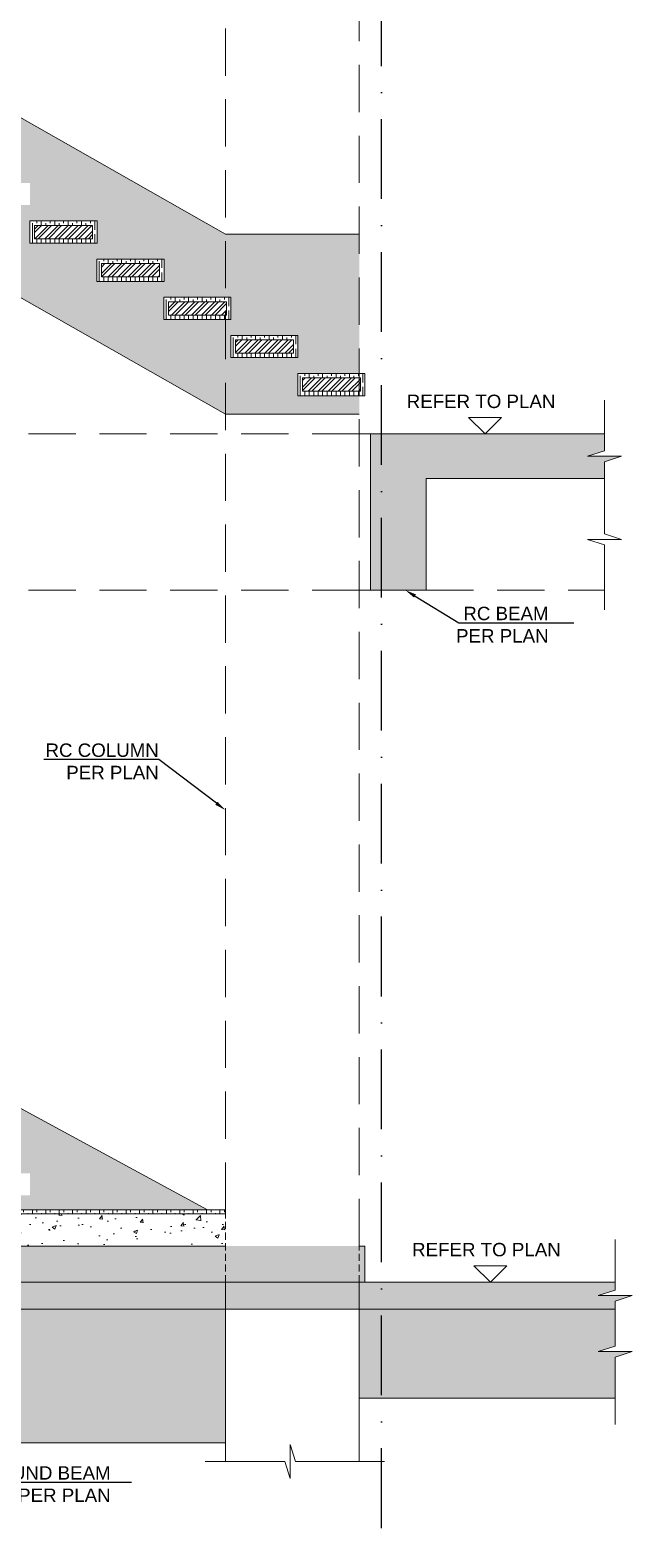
# Model space of a CAD drawing. Header units: millimetres. Extents: x -75675 to 439858, y -36597 to -1720.
# Drawn here: x -65374 to -62678, y -36280 to -29569 of the extents above; entities that cross this region are included whole.
import ezdxf
from ezdxf import colors
from ezdxf.entities.mleader import LeaderData, LeaderLine
from ezdxf.math import Vec2, Vec3

# ---------------------------------------------------------------- set-up
doc = ezdxf.new("R2010")
doc.units = ezdxf.units.MM
doc.header["$LTSCALE"] = 75
for name, pattern in [('Dash Dot 3_16_', [7.9375, 4.7625, -1.5875, 0, -1.5875]), ('Hidden Line', [4.233333, 2.822222, -1.411111]), ('HIDDEN2', [0.635, 0.423333, -0.211667])]:
    doc.linetypes.add(name, pattern=pattern)
doc.layers.add('00_A_GRIDS.3D', color=7, linetype='Continuous')
doc.layers.add('05_DIMENSION_SETTING OUT EXTERIOR.DIM', color=7, linetype='Continuous')
for name, color, linetype, lineweight in [('A-ANNO-DIMS', 211, 'Continuous', 9), ('G-ANNO-SYMB', 111, 'Continuous', 9), ('S-HATCH', 8, 'Continuous', 9), ('S-Slab', 3, 'Continuous', 13)]:
    doc.layers.add(name, color=color, linetype=linetype, lineweight=lineweight)
doc.styles.add('GENERATED_STYLE_1', font='arial.ttf')
pattern_1 = [(50, (-502582.97, 0), (182.18467, -15.939086), [19.05, -209.55]), (355, (-502582.97, 0), (-35.24342, 191.056845), [15.24, -167.640584]), (100.451445, (-502567.79, -1.33), (146.94125, 175.11775), [16.19001, -178.090245]), (46.1842, (-502582.97, 50.8), (271.07904, -42.04233), [28.575, -314.325]), (96.63556, (-502560.38, 47.3), (237.40413, 247.42612), [24.28502, -267.1356]), (351.18415, (-502582.97, 50.8), (237.40413, 247.42612), [22.85997, -251.45973]), (21, (-502557.57, 38.1), (151.61439, -102.2652), [19.05, -209.55]), (326, (-502557.57, 38.1), (61.80203, 184.18797), [15.24, -167.64]), (71.451445, (-502544.94, 29.58), (213.41642, 81.92277), [16.19001, -178.08994]), (37.5, (-502582.97, 0), (3.088603, 84.555039), [0, -165.608, 0, -170.18, 0, -168.275]), (7.5, (-502582.97, 0), (66.819663, 100.180575), [0, -97.028, 0, -161.798, 0, -64.135]), (327.5, (-502639.61, 0), (135.590595, -5.728744), [0, -63.5, 0, -198.12, 0, -262.89]), (317.5, (-502665.01, 0), (148.12918, 25.42649), [0, -82.55, 0, -131.572, 0, -186.69])]

msp = doc.modelspace()

# ---------------------------------------------------------------- hatches: boundary and pattern name
at = {"layer": 'S-HATCH', "transparency": 33554687}
h = msp.add_hatch(color=256, dxfattribs=at)
h.dxf.hatch_style = 1
h.paths.add_polyline_path([(-68853.8, -29638.5), (-69103.8, -29638.5), (-69103.8, -29607.2), (-71798.5, -28072.7), (-71798.5, -27790.8), (-71523.6, -27790.8), (-71523.6, -27691.2), (-71798.5, -27691.2), (-71798.5, -27267.2), (-69100.5, -28803.5), (-68853.8, -28938.5), (-67443.6, -28938.5), (-67213.5, -28938.5), (-64498.9, -30484.3), (-64498.9, -30766.2), (-64773.8, -30766.2), (-64773.8, -30865.8), (-64498.9, -30865.8), (-64498.9, -31289.8), (-67193.6, -29755.4), (-67443.6, -29638.5)])
h.paths.add_polyline_path([(-67173.6, -29348.3), (-67173.6, -29228.7), (-69123.7, -29228.7), (-69123.7, -29348.3)], flags=16)
h.paths.add_polyline_path([(-67193.6, -29328.3), (-67193.6, -29248.7), (-69103.7, -29248.7), (-69103.7, -29328.3)], flags=0)
h.paths.add_polyline_path([(-67173.8, -29499.1), (-66873.6, -29499.1), (-66873.6, -29399.5), (-67173.8, -29399.5)], flags=16)
h.paths.add_polyline_path([(-67153.8, -29479.1), (-66893.6, -29479.1), (-66893.6, -29419.5), (-67153.8, -29419.5)], flags=0)
h.paths.add_polyline_path([(-66873.8, -29670), (-66573.6, -29670), (-66573.6, -29570.4), (-66873.8, -29570.4)], flags=16)
h.paths.add_polyline_path([(-66853.8, -29590.4), (-66853.8, -29650), (-66593.6, -29650), (-66593.6, -29590.4)], flags=0)
h.paths.add_polyline_path([(-66573.8, -29741.2), (-66573.8, -29840.8), (-66273.6, -29840.8), (-66273.6, -29741.2)], flags=16)
h.paths.add_polyline_path([(-66553.8, -29761.2), (-66553.8, -29820.8), (-66293.6, -29820.8), (-66293.6, -29761.2)], flags=0)
h.paths.add_polyline_path([(-69123.6, -29157.5), (-69123.6, -29057.9), (-69423.8, -29057.9), (-69423.8, -29157.5)], flags=16)
h.paths.add_polyline_path([(-69143.6, -29137.5), (-69143.6, -29077.9), (-69403.8, -29077.9), (-69403.8, -29137.5)], flags=0)
h.paths.add_polyline_path([(-66273.8, -29912), (-66273.8, -30011.6), (-65973.6, -30011.6), (-65973.6, -29912)], flags=16)
h.paths.add_polyline_path([(-66253.8, -29932), (-66253.8, -29991.6), (-65993.6, -29991.6), (-65993.6, -29932)], flags=0)
h.paths.add_polyline_path([(-69423.6, -28986.6), (-69423.6, -28887), (-69723.8, -28887), (-69723.8, -28986.6)], flags=16)
h.paths.add_polyline_path([(-69443.6, -28966.6), (-69443.6, -28907), (-69703.8, -28907), (-69703.8, -28966.6)], flags=0)
h.paths.add_polyline_path([(-65973.8, -30082.9), (-65973.8, -30182.5), (-65673.6, -30182.5), (-65673.6, -30082.9)], flags=16)
h.paths.add_polyline_path([(-65953.8, -30102.9), (-65953.8, -30162.5), (-65693.6, -30162.5), (-65693.6, -30102.9)], flags=0)
h.paths.add_polyline_path([(-69723.6, -28815.8), (-69723.6, -28716.2), (-70023.8, -28716.2), (-70023.8, -28815.8)], flags=16)
h.paths.add_polyline_path([(-69743.6, -28795.8), (-69743.6, -28736.2), (-70003.8, -28736.2), (-70003.8, -28795.8)], flags=0)
h.paths.add_polyline_path([(-65674.2, -30253.7), (-65674.2, -30353.3), (-65373.9, -30353.3), (-65373.9, -30253.7)], flags=16)
h.paths.add_polyline_path([(-65654.2, -30273.7), (-65654.2, -30333.3), (-65393.9, -30333.3), (-65393.9, -30273.7)], flags=0)
h.paths.add_polyline_path([(-70023.6, -28645), (-70023.6, -28545.4), (-70323.8, -28545.4), (-70323.8, -28645)], flags=16)
h.paths.add_polyline_path([(-70043.6, -28625), (-70043.6, -28565.4), (-70303.8, -28565.4), (-70303.8, -28625)], flags=0)
h.paths.add_polyline_path([(-65373.8, -30424.5), (-65373.8, -30524.1), (-65073.6, -30524.1), (-65073.6, -30424.5)], flags=16)
h.paths.add_polyline_path([(-65353.8, -30444.5), (-65353.8, -30504.1), (-65093.6, -30504.1), (-65093.6, -30444.5)], flags=0)
h.paths.add_polyline_path([(-70323.6, -28474.1), (-70323.6, -28374.5), (-70623.8, -28374.5), (-70623.8, -28474.1)], flags=16)
h.paths.add_polyline_path([(-70343.6, -28454.1), (-70343.6, -28394.5), (-70603.8, -28394.5), (-70603.8, -28454.1)], flags=0)
h.paths.add_polyline_path([(-65073.8, -30595.4), (-65073.8, -30695), (-64773.6, -30695), (-64773.6, -30595.4)], flags=16)
h.paths.add_polyline_path([(-65053.8, -30615.4), (-65053.8, -30675), (-64793.6, -30675), (-64793.6, -30615.4)], flags=0)
h.paths.add_polyline_path([(-70623.6, -28303.3), (-70623.6, -28203.7), (-70923.8, -28203.7), (-70923.8, -28303.3)], flags=16)
h.paths.add_polyline_path([(-70643.6, -28283.3), (-70643.6, -28223.7), (-70903.8, -28223.7), (-70903.8, -28283.3)], flags=0)
h.paths.add_polyline_path([(-70923.6, -28132.5), (-70923.6, -28032.9), (-71223.8, -28032.9), (-71223.8, -28132.5)], flags=16)
h.paths.add_polyline_path([(-70943.6, -28112.5), (-70943.6, -28052.9), (-71203.8, -28052.9), (-71203.8, -28112.5)], flags=0)
h.paths.add_polyline_path([(-71223.6, -27961.6), (-71223.6, -27862), (-71523.8, -27862), (-71523.8, -27961.6)], flags=16)
h.paths.add_polyline_path([(-71243.6, -27941.6), (-71243.6, -27882), (-71503.8, -27882), (-71503.8, -27941.6)], flags=0)
at = {"layer": 'S-HATCH'}
h = msp.add_hatch(dxfattribs=at)
h.set_pattern_fill('GOST_WOOD', color=9, scale=10)
h.set_pattern_definition([(90, (-502883.3, 4265.667), (60, -4e-15), [100, -20]), (90, (-502863.3, 4245.667), (60, -4e-15), [60, -15, 30, -15]), (90, (-502843.3, 4215.667), (60, -4e-15), [100, -20])])
h.paths.add_polyline_path([(-65373.8, -30424.5), (-65373.8, -30524.1), (-65073.6, -30524.1), (-65073.6, -30424.5)])
h.paths.add_polyline_path([(-65093.6, -30444.5), (-65093.6, -30504.1), (-65353.8, -30504.1), (-65353.8, -30444.5)], flags=16)
at = {"layer": 'S-HATCH', "transparency": 33554687}
h = msp.add_hatch(dxfattribs=at)
h.set_pattern_fill('STEEL', color=9, scale=10)
h.set_pattern_definition([(45, (-502883.302, 4265.667), (-22.4506403, 22.4506403), []), (45, (-502883.302, 4281.542), (-22.4506403, 22.4506403), [])])
h.paths.add_polyline_path([(-65353.8, -30444.5), (-65353.8, -30504.1), (-65093.6, -30504.1), (-65093.6, -30444.5)])
h = msp.add_hatch(color=256, dxfattribs=at)
h.dxf.hatch_style = 1
h.paths.add_polyline_path([(-64173.8, -31107.9), (-63898.9, -31107.9), (-63898.9, -30484.3), (-64498.9, -30484.3), (-64498.9, -30766.2), (-64473.6, -30766.2), (-64473.6, -30865.8), (-64498.9, -30865.8), (-64498.9, -31289.8), (-63898.9, -31289.8), (-63898.9, -31207.5), (-64173.8, -31207.5)])
h.paths.add_polyline_path([(-64473.8, -31036.6), (-64473.8, -30937), (-64173.6, -30937), (-64173.6, -31036.6)], flags=16)
h.paths.add_polyline_path([(-64453.8, -31016.6), (-64453.8, -30957), (-64193.6, -30957), (-64193.6, -31016.6)], flags=0)
at = {"layer": 'S-HATCH'}
h = msp.add_hatch(dxfattribs=at)
h.set_pattern_fill('GOST_WOOD', color=9, scale=10)
h.set_pattern_definition([(90, (-503183.3, 4094.833), (60, -4e-15), [100, -20]), (90, (-503163.3, 4074.833), (60, -4e-15), [60, -15, 30, -15]), (90, (-503143.3, 4044.833), (60, -4e-15), [100, -20])])
h.paths.add_polyline_path([(-65073.8, -30595.4), (-65073.8, -30695), (-64773.6, -30695), (-64773.6, -30595.4)])
h.paths.add_polyline_path([(-64793.6, -30615.4), (-64793.6, -30675), (-65053.8, -30675), (-65053.8, -30615.4)], flags=16)
at = {"layer": 'S-HATCH', "transparency": 33554687}
h = msp.add_hatch(dxfattribs=at)
h.set_pattern_fill('STEEL', color=9, scale=10)
h.set_pattern_definition([(45, (-503183.302, 4094.833), (-22.4506403, 22.4506403), []), (45, (-503183.302, 4110.708), (-22.4506403, 22.4506403), [])])
h.paths.add_polyline_path([(-65053.8, -30615.4), (-65053.8, -30675), (-64793.6, -30675), (-64793.6, -30615.4)])
at = {"layer": 'S-HATCH'}
h = msp.add_hatch(dxfattribs=at)
h.set_pattern_fill('GOST_WOOD', color=9, scale=10)
h.set_pattern_definition([(90, (-503483.3, 3924), (60, -4e-15), [100, -20]), (90, (-503463.3, 3904), (60, -4e-15), [60, -15, 30, -15]), (90, (-503443.3, 3874), (60, -4e-15), [100, -20])])
h.paths.add_polyline_path([(-64773.8, -30766.2), (-64773.8, -30865.8), (-64473.6, -30865.8), (-64473.6, -30766.2)])
h.paths.add_polyline_path([(-64493.6, -30786.2), (-64493.6, -30845.8), (-64753.8, -30845.8), (-64753.8, -30786.2)], flags=16)
at = {"layer": 'S-HATCH', "transparency": 33554687}
h = msp.add_hatch(dxfattribs=at)
h.set_pattern_fill('STEEL', color=9, scale=10)
h.set_pattern_definition([(45, (-503483.302, 3924), (-22.4506403, 22.4506403), []), (45, (-503483.302, 3939.875), (-22.4506403, 22.4506403), [])])
h.paths.add_polyline_path([(-64753.8, -30786.2), (-64753.8, -30845.8), (-64493.6, -30845.8), (-64493.6, -30786.2)])
at = {"layer": 'S-HATCH'}
h = msp.add_hatch(dxfattribs=at)
h.set_pattern_fill('GOST_WOOD', color=9, scale=10)
h.set_pattern_definition([(90, (-503783.3, 3753.167), (60, -4e-15), [100, -20]), (90, (-503763.3, 3733.167), (60, -4e-15), [60, -15, 30, -15]), (90, (-503743.3, 3703.167), (60, -4e-15), [100, -20])])
h.paths.add_polyline_path([(-64473.8, -30937), (-64473.8, -31036.6), (-64173.6, -31036.6), (-64173.6, -30937)])
h.paths.add_polyline_path([(-64193.6, -30957), (-64193.6, -31016.6), (-64453.8, -31016.6), (-64453.8, -30957)], flags=16)
at = {"layer": 'S-HATCH', "transparency": 33554687}
h = msp.add_hatch(dxfattribs=at)
h.set_pattern_fill('STEEL', color=9, scale=10)
h.set_pattern_definition([(45, (-503783.302, 3753.167), (-22.4506403, 22.4506403), []), (45, (-503783.302, 3769.042), (-22.4506403, 22.4506403), [])])
h.paths.add_polyline_path([(-64453.8, -30957), (-64453.8, -31016.6), (-64193.6, -31016.6), (-64193.6, -30957)])
at = {"layer": 'S-HATCH'}
h = msp.add_hatch(dxfattribs=at)
h.set_pattern_fill('GOST_WOOD', color=9, scale=10)
h.set_pattern_definition([(90, (-504083.3, 3582.333), (60, -4e-15), [100, -20]), (90, (-504063.3, 3562.333), (60, -4e-15), [60, -15, 30, -15]), (90, (-504043.3, 3532.333), (60, -4e-15), [100, -20])])
h.paths.add_polyline_path([(-64173.8, -31107.9), (-64173.8, -31207.5), (-63873.6, -31207.5), (-63873.6, -31107.9)])
h.paths.add_polyline_path([(-63893.6, -31127.9), (-63893.6, -31187.5), (-64153.8, -31187.5), (-64153.8, -31127.9)], flags=16)
at = {"layer": 'S-HATCH', "transparency": 33554687}
h = msp.add_hatch(dxfattribs=at)
h.set_pattern_fill('STEEL', color=9, scale=10)
h.set_pattern_definition([(45, (-504083.302, 3582.333), (-22.4506403, 22.4506403), []), (45, (-504083.302, 3598.208), (-22.4506403, 22.4506403), [])])
h.paths.add_polyline_path([(-64153.8, -31127.9), (-64153.8, -31187.5), (-63893.6, -31187.5), (-63893.6, -31127.9)])
h = msp.add_hatch(color=256, dxfattribs=at)
h.dxf.hatch_style = 1
h.paths.add_polyline_path([(-67193.6, -34233.7), (-67193.6, -33814.8), (-67173.9, -33814.8), (-67173.9, -33715.2), (-67193.6, -33715.2), (-67193.6, -33437.6), (-64579.3, -34853.7), (-66049, -34853.7)])
h.paths.add_polyline_path([(-66874.2, -34139.8), (-66573.9, -34139.8), (-66573.9, -34040.2), (-66874.2, -34040.2)], flags=16)
h.paths.add_polyline_path([(-66854.2, -34119.8), (-66593.9, -34119.8), (-66593.9, -34060.2), (-66854.2, -34060.2)], flags=0)
h.paths.add_polyline_path([(-66873.9, -33977.3), (-66873.9, -33877.7), (-67174.2, -33877.7), (-67174.2, -33977.3)], flags=16)
h.paths.add_polyline_path([(-66893.9, -33957.3), (-66893.9, -33897.7), (-67154.2, -33897.7), (-67154.2, -33957.3)], flags=0)
h.paths.add_polyline_path([(-66574.2, -34302.3), (-66273.9, -34302.3), (-66273.9, -34202.7), (-66574.2, -34202.7)], flags=16)
h.paths.add_polyline_path([(-66554.2, -34282.3), (-66293.9, -34282.3), (-66293.9, -34222.7), (-66554.2, -34222.7)], flags=0)
h.paths.add_polyline_path([(-66274.2, -34365.2), (-66274.2, -34464.8), (-65973.9, -34464.8), (-65973.9, -34365.2)], flags=16)
h.paths.add_polyline_path([(-66254.2, -34385.2), (-66254.2, -34444.8), (-65993.9, -34444.8), (-65993.9, -34385.2)], flags=0)
h.paths.add_polyline_path([(-65974.2, -34527.7), (-65974.2, -34627.3), (-65673.9, -34627.3), (-65673.9, -34527.7)], flags=16)
h.paths.add_polyline_path([(-65954.2, -34547.7), (-65954.2, -34607.3), (-65693.9, -34607.3), (-65693.9, -34547.7)], flags=0)
h.paths.add_polyline_path([(-65674.2, -34690.2), (-65674.2, -34789.8), (-65373.9, -34789.8), (-65373.9, -34690.2)], flags=16)
h.paths.add_polyline_path([(-65654.2, -34710.2), (-65654.2, -34769.8), (-65393.9, -34769.8), (-65393.9, -34710.2)], flags=0)
h.paths.add_polyline_path([(-68531.2, -33509.2), (-68853.8, -33509.2), (-68853.8, -33184.8), (-68373.9, -33184.8), (-68373.9, -33065.2), (-68853.8, -33065.2), (-68853.8, -32809.2), (-68353.8, -32809.2), (-67443.6, -33302.2), (-67443.6, -33715.2), (-67474.2, -33715.2), (-67474.2, -33814.8), (-67443.6, -33814.8), (-67443.6, -34098.3)])
h.paths.add_polyline_path([(-67773.9, -33489.8), (-67773.9, -33390.2), (-68074.2, -33390.2), (-68074.2, -33489.8)], flags=16)
h.paths.add_polyline_path([(-67793.9, -33469.8), (-67793.9, -33410.2), (-68054.2, -33410.2), (-68054.2, -33469.8)], flags=0)
h.paths.add_polyline_path([(-67774.2, -33652.3), (-67473.9, -33652.3), (-67473.9, -33552.7), (-67774.2, -33552.7)], flags=16)
h.paths.add_polyline_path([(-67754.2, -33632.3), (-67493.9, -33632.3), (-67493.9, -33572.7), (-67754.2, -33572.7)], flags=0)
h.paths.add_polyline_path([(-68073.9, -33327.3), (-68073.9, -33227.7), (-68374.2, -33227.7), (-68374.2, -33327.3)], flags=16)
h.paths.add_polyline_path([(-68093.9, -33307.3), (-68093.9, -33247.7), (-68354.2, -33247.7), (-68354.2, -33307.3)], flags=0)
h.paths.add_polyline_path([(-71798.5, -32145.7), (-71798.5, -31864.8), (-71523.9, -31864.8), (-71523.9, -31765.2), (-71798.5, -31765.2), (-71798.5, -31349.6), (-69103.8, -32809.2), (-69103.8, -33065.2), (-69424.2, -33065.2), (-69424.2, -33184.8), (-69103.8, -33184.8), (-69103.8, -33509.2), (-69281.2, -33509.2)])
h.paths.add_polyline_path([(-69423.9, -33002.3), (-69423.9, -32902.7), (-69724.2, -32902.7), (-69724.2, -33002.3)], flags=16)
h.paths.add_polyline_path([(-69443.9, -32982.3), (-69443.9, -32922.7), (-69704.2, -32922.7), (-69704.2, -32982.3)], flags=0)
h.paths.add_polyline_path([(-69723.9, -32839.8), (-69723.9, -32740.2), (-70024.2, -32740.2), (-70024.2, -32839.8)], flags=16)
h.paths.add_polyline_path([(-69743.9, -32819.8), (-69743.9, -32760.2), (-70004.2, -32760.2), (-70004.2, -32819.8)], flags=0)
h.paths.add_polyline_path([(-70023.9, -32677.3), (-70023.9, -32577.7), (-70324.2, -32577.7), (-70324.2, -32677.3)], flags=16)
h.paths.add_polyline_path([(-70043.9, -32657.3), (-70043.9, -32597.7), (-70304.2, -32597.7), (-70304.2, -32657.3)], flags=0)
h.paths.add_polyline_path([(-70323.9, -32514.8), (-70323.9, -32415.2), (-70624.2, -32415.2), (-70624.2, -32514.8)], flags=16)
h.paths.add_polyline_path([(-70343.9, -32494.8), (-70343.9, -32435.2), (-70604.2, -32435.2), (-70604.2, -32494.8)], flags=0)
h.paths.add_polyline_path([(-70623.9, -32352.3), (-70623.9, -32252.7), (-70924.2, -32252.7), (-70924.2, -32352.3)], flags=16)
h.paths.add_polyline_path([(-70643.9, -32332.3), (-70643.9, -32272.7), (-70904.2, -32272.7), (-70904.2, -32332.3)], flags=0)
h.paths.add_polyline_path([(-70923.9, -32189.8), (-70923.9, -32090.2), (-71224.2, -32090.2), (-71224.2, -32189.8)], flags=16)
h.paths.add_polyline_path([(-70943.9, -32169.8), (-70943.9, -32110.2), (-71204.2, -32110.2), (-71204.2, -32169.8)], flags=0)
h.paths.add_polyline_path([(-71223.9, -32027.3), (-71223.9, -31927.7), (-71524.2, -31927.7), (-71524.2, -32027.3)], flags=16)
h.paths.add_polyline_path([(-71243.9, -32007.3), (-71243.9, -31947.7), (-71504.2, -31947.7), (-71504.2, -32007.3)], flags=0)
h = msp.add_hatch(color=256, dxfattribs=at)
h.dxf.hatch_style = 1
h.paths.add_polyline_path([(-63849.5, -31378.7), (-63798.9, -31378.7), (-63798.9, -32078.7), (-63849.5, -32078.7)])
h = msp.add_hatch(color=256, dxfattribs=at)
h.dxf.hatch_style = 1
h.paths.add_polyline_path([(-63798.9, -31378.7), (-63599.5, -31378.7), (-62800.9, -31378.7), (-62800.9, -31454.7), (-62876.6, -31478.7), (-62753.9, -31478.7), (-62725.2, -31478.7), (-62800.9, -31502.8), (-62800.9, -31578.7), (-63599.5, -31578.7), (-63599.5, -32078.7), (-63798.9, -32078.7)])
at = {"layer": 'S-HATCH'}
h = msp.add_hatch(dxfattribs=at)
h.set_pattern_fill('GOST_WOOD', color=9, scale=10)
h.set_pattern_definition([(90, (-502582.97, 0), (60, -4e-15), [100, -20]), (90, (-502562.97, -20), (60, -4e-15), [60, -15, 30, -15]), (90, (-502542.97, -50), (60, -4e-15), [100, -20])])
h.paths.add_polyline_path([(-68172.5, -34853.7), (-64498.9, -34853.7), (-64498.9, -34872.7), (-68158.5, -34872.7), (-68158.5, -35015.7), (-68172.5, -35015.7)])
h = msp.add_hatch(dxfattribs=at)
h.set_pattern_fill('AR-CONC', color=256)
h.set_pattern_definition(pattern_1)
h.paths.add_polyline_path([(-64498.9, -35015.7), (-68158.5, -35015.7), (-68158.5, -34872.7), (-64498.9, -34872.7)])
h = msp.add_hatch(dxfattribs=at)
h.set_pattern_fill('AR-CONC', color=256)
h.set_pattern_definition(pattern_1)
h.paths.add_polyline_path([(-63874.9, -35178.7), (-68464.1, -35178.7), (-68464.1, -35035.7), (-68158.5, -35035.7), (-68158.5, -35016.7), (-63874.9, -35016.7)])
for points in [[(-73496.6, -35178.7), (-62753.3, -35178.7), (-62753.3, -35214.7), (-62829, -35238.7), (-62677.6, -35238.7), (-62753.3, -35262.8), (-62753.3, -35298.7), (-73496.6, -35298.7), (-73496.6, -35262.8), (-73420.8, -35238.7), (-73572.3, -35238.7), (-73496.6, -35214.7)], [(-62753.3, -35698.7), (-62753.3, -35513.7), (-62677.6, -35489.7), (-62753.3, -35489.7), (-62829, -35489.7), (-62753.3, -35465.6), (-62753.3, -35298.7), (-63798.9, -35298.7), (-63798.9, -35698.7)]]:
    msp.add_hatch(color=256, dxfattribs=at).paths.add_polyline_path(points)
at = {"layer": 'S-HATCH', "transparency": 33554687}
h = msp.add_hatch(color=256, dxfattribs=at)
h.dxf.hatch_style = 1
h.paths.add_polyline_path([(-67193.6, -35298.7), (-64498.9, -35298.7), (-64498.9, -35898.7), (-67193.6, -35898.7)])
h = msp.add_hatch(color=256, dxfattribs=at)
h.dxf.hatch_style = 1
h.paths.add_polyline_path([(-63898.9, -35298.7), (-63798.9, -35298.7), (-63798.9, -35698.7), (-63898.9, -35698.7)])

# ---------------------------------------------------------------- linework, layer by layer
at = {"layer": '00_A_GRIDS.3D', "color": 1, "linetype": 'Dash Dot 3_16_'}
msp.add_line((-63798.9, -36279.8), (-63798.9, -26653.2), dxfattribs=at)
at = {"layer": 'G-ANNO-SYMB'}
for points in [[(-63335.7, -31378.7), (-63409.9, -31304.5), (-63261.5, -31304.5)], [(-63311.7, -35178.7), (-63385.9, -35104.5), (-63237.5, -35104.5)]]:
    msp.add_lwpolyline(points, close=True, dxfattribs=at)
at = {"layer": 'S-Slab', "linetype": 'Hidden Line'}
for p, q in [((-64498.9, -34853.7), (-64498.9, -26987.5)), ((-63898.9, -35016.7), (-63898.9, -26987.5)), ((-63898.9, -31378.7), (-67193.6, -31378.7)), ((-63849.5, -31378.7), (-63899.5, -31378.7)), ((-63898.9, -32078.7), (-67193.6, -32078.7)), ((-63598.5, -32078.7), (-62800.9, -32078.7))]:
    msp.add_line(p, q, dxfattribs=at)
at = {"layer": 'S-Slab'}
for p, q in [((-64498.9, -30484.3), (-67213.5, -28938.5)), ((-64498.9, -31289.8), (-67193.6, -29755.4)), ((-64498.9, -30484.3), (-63898.9, -30484.3)), ((-64498.9, -31289.8), (-63898.9, -31289.8)), ((-63849.5, -32078.7), (-63899.5, -32078.7)), ((-67443.6, -33302.2), (-64579.3, -34853.7)), ((-68158.5, -35016.7), (-64498.9, -35016.7)), ((-63874.9, -35016.7), (-63898.9, -35016.7)), ((-63874.9, -35178.7), (-63874.9, -35016.7)), ((-64498.9, -35981.5), (-64498.9, -35178.7)), ((-63898.9, -35981.5), (-63898.9, -35178.7))]:
    msp.add_line(p, q, dxfattribs=at)
at = {"layer": 'S-Slab', "linetype": 'HIDDEN2'}
for p, q in [((-64498.9, -35178.7), (-64498.9, -34853.7)), ((-63898.9, -35178.7), (-63898.9, -35016.7))]:
    msp.add_line(p, q, dxfattribs=at)
at = {"layer": 'S-Slab'}
for points in [[(-65073.6, -30524.1), (-65373.8, -30524.1), (-65373.8, -30424.5), (-65073.6, -30424.5)], [(-65093.6, -30504.1), (-65353.8, -30504.1), (-65353.8, -30444.5), (-65093.6, -30444.5)], [(-64773.6, -30695), (-65073.8, -30695), (-65073.8, -30595.4), (-64773.6, -30595.4)], [(-64793.6, -30675), (-65053.8, -30675), (-65053.8, -30615.4), (-64793.6, -30615.4)], [(-64473.6, -30865.8), (-64773.8, -30865.8), (-64773.8, -30766.2), (-64473.6, -30766.2)], [(-64493.6, -30845.8), (-64753.8, -30845.8), (-64753.8, -30786.2), (-64493.6, -30786.2)], [(-64173.6, -31036.6), (-64473.8, -31036.6), (-64473.8, -30937), (-64173.6, -30937)], [(-64193.6, -31016.6), (-64453.8, -31016.6), (-64453.8, -30957), (-64193.6, -30957)], [(-63873.6, -31207.5), (-64173.8, -31207.5), (-64173.8, -31107.9), (-63873.6, -31107.9)], [(-63893.6, -31187.5), (-64153.8, -31187.5), (-64153.8, -31127.9), (-63893.6, -31127.9)]]:
    msp.add_lwpolyline(points, close=True, dxfattribs=at)
for points in [[(-62725.2, -31478.7), (-62800.9, -31478.7), (-62876.6, -31478.7), (-62800.9, -31454.7), (-62800.9, -31227.7)], [(-63599.5, -31578.7), (-63599.5, -32078.7), (-63849.5, -32078.7), (-63849.5, -31378.7), (-63599.5, -31378.7), (-63599.5, -31378.7), (-62800.9, -31378.7), (-62800.9, -31454.7)], [(-62800.9, -31502.8), (-62800.9, -31578.7), (-63599.5, -31578.7)], [(-62800.9, -31719.7), (-62800.9, -31502.8), (-62725.2, -31478.7)], [(-62800.9, -32166.6), (-62800.9, -31874.7), (-62876.6, -31850.7), (-62800.9, -31850.7), (-62725.2, -31850.7), (-62800.9, -31826.6), (-62800.9, -31659.7)], [(-68158.5, -35035.7), (-68464.1, -35035.7), (-68464.1, -35016.7), (-68172.5, -35016.7), (-68172.5, -34853.7), (-64498.9, -34853.7), (-64498.9, -34872.7), (-68158.5, -34872.7), (-68158.5, -35035.7)], [(-62753.3, -35465.6), (-62753.3, -35262.8), (-62677.6, -35238.7), (-62753.3, -35238.7), (-62829, -35238.7), (-62753.3, -35214.7), (-62753.3, -34987.7)], [(-73496.6, -35214.7), (-73496.6, -35178.7), (-62753.3, -35178.7), (-62753.3, -35214.7)], [(-62753.3, -35262.8), (-62753.3, -35298.7), (-73496.6, -35298.7), (-73496.6, -35262.8)], [(-62753.3, -35465.6), (-62753.3, -35298.7), (-73496.6, -35298.7), (-73496.6, -35465.6)], [(-62753.3, -35816.6), (-62753.3, -35513.7), (-62677.6, -35489.7), (-62753.3, -35489.7), (-62829, -35489.7), (-62753.3, -35465.6), (-62753.3, -35262.8)], [(-63898.9, -35698.7), (-62753.3, -35698.7), (-62753.3, -35513.7)], [(-67193.6, -35898.7), (-64498.9, -35898.7)], [(-64589.4, -35981.5), (-64233.2, -35981.5), (-64209.1, -36057.2), (-64209.1, -35981.5), (-64209.1, -35905.8), (-64185.1, -35981.5), (-63785.4, -35981.5)]]:
    msp.add_lwpolyline(points, dxfattribs=at)

# ---------------------------------------------------------------- texts
at = {"layer": '05_DIMENSION_SETTING OUT EXTERIOR.DIM', "color": 2, "lineweight": 25, "char_height": 60, "attachment_point": 9, "style": 'GENERATED_STYLE_1'}
for insert in [(-63020.7, -31263.4), (-62996.7, -35063.4)]:
    msp.add_mtext('\\A1;REFER TO PLAN', dxfattribs=dict(at, insert=insert))

# ---------------------------------------------------------------- leaders
at = {"layer": 'A-ANNO-DIMS'}
ml = msp.add_multileader_mtext('Standard', dxfattribs=at)
ml.set_content('RC BEAM PER PLAN', color=256, style='GENERATED_STYLE_1')
ml.set_leader_properties()
ml.build(insert=Vec2(0, 0))
ml.multileader.update_dxf_attribs({"text_left_attachment_type": 6, "text_right_attachment_type": 6, "dogleg_length": 0.36, "arrow_head_size": 50})
ctx = ml.context
ctx.base_point, ctx.char_height, ctx.arrow_head_size, ctx.landing_gap_size, ctx.plane_origin = Vec3(-63452.6, -32224.8), 60, 50, 0.09, Vec3(-62761.4, -32448.9)
ctx.left_attachment, ctx.right_attachment, ctx.text_align_type = 6, 6, 2
notes = []
notes.append((ctx, [(1, (1, 1, 0), (-63452.6, -32224.8), (1, 0), 1.396927018504357e-11, [(0, [(-63692.2, -32078.7)], 0, [])])]))
ctx.mtext.insert, ctx.mtext.width, ctx.mtext.alignment, ctx.mtext.flow_direction = Vec3(-63051.2, -32152.8), 509.244, 3, 5
ml = msp.add_multileader_mtext('Standard', dxfattribs=at)
ml.set_content('RC COLUMN PER PLAN', color=256, style='GENERATED_STYLE_1')
ml.set_leader_properties()
ml.build(insert=Vec2(0, 0))
ml.multileader.update_dxf_attribs({"text_left_attachment_type": 6, "text_right_attachment_type": 6, "dogleg_length": 0.36, "arrow_head_size": 50})
ctx = ml.context
ctx.base_point, ctx.char_height, ctx.arrow_head_size, ctx.landing_gap_size, ctx.plane_origin = Vec3(-65291.1, -32837.2), 60, 50, 0.09, Vec3(-64599.9, -33103.3)
ctx.left_attachment, ctx.right_attachment, ctx.text_align_type = 6, 6, 2
notes.append((ctx, [(0, (1, 1, 0), (-64796.8, -32837.2), (-1, 0), 1.396927018504357e-11, [(0, [(-64498.9, -33063.4)], 0, [])])]))
ctx.mtext.insert, ctx.mtext.width, ctx.mtext.alignment, ctx.mtext.flow_direction = Vec3(-64796.9, -32765.2), 509.244, 3, 5
ml = msp.add_multileader_mtext('Standard', dxfattribs=at)
ml.set_content('GROUND BEAM PER PLAN', color=256, style='GENERATED_STYLE_1')
ml.set_leader_properties()
ml.build(insert=Vec2(0, 0))
ml.multileader.update_dxf_attribs({"text_left_attachment_type": 6, "text_right_attachment_type": 6, "dogleg_length": 0.36, "arrow_head_size": 50})
ctx = ml.context
ctx.base_point, ctx.char_height, ctx.arrow_head_size, ctx.landing_gap_size, ctx.plane_origin = Vec3(-65635.2, -36074.9), 60, 50, 0.09, Vec3(-64944, -36299)
ctx.left_attachment, ctx.right_attachment, ctx.text_align_type = 6, 6, 2
notes.append((ctx, [(1, (1, 1, 0), (-65635.2, -36074.9), (1, 0), 1.396927018504357e-11, [(0, [(-65846.2, -35898.7)], 0, [])])]))
ctx.mtext.insert, ctx.mtext.width, ctx.mtext.alignment, ctx.mtext.flow_direction = Vec3(-65012.5, -36002.9), 709.286, 3, 5
for ctx, leaders in notes:
    for number, flags, end, landing, length, lines in leaders:
        leader = LeaderData()
        leader.index, (leader.has_last_leader_line, leader.has_dogleg_vector, leader.attachment_direction) = number, flags
        leader.last_leader_point, leader.dogleg_vector, leader.dogleg_length = Vec3(end), Vec3(landing), length
        for number, points, colour, breaks in lines:
            line = LeaderLine()
            line.index, line.vertices, line.color, line.breaks = number, Vec3.list(points), colors.encode_raw_color(colour), breaks
            leader.lines.append(line)
        ctx.leaders.append(leader)

doc.saveas('drawing.dxf')
